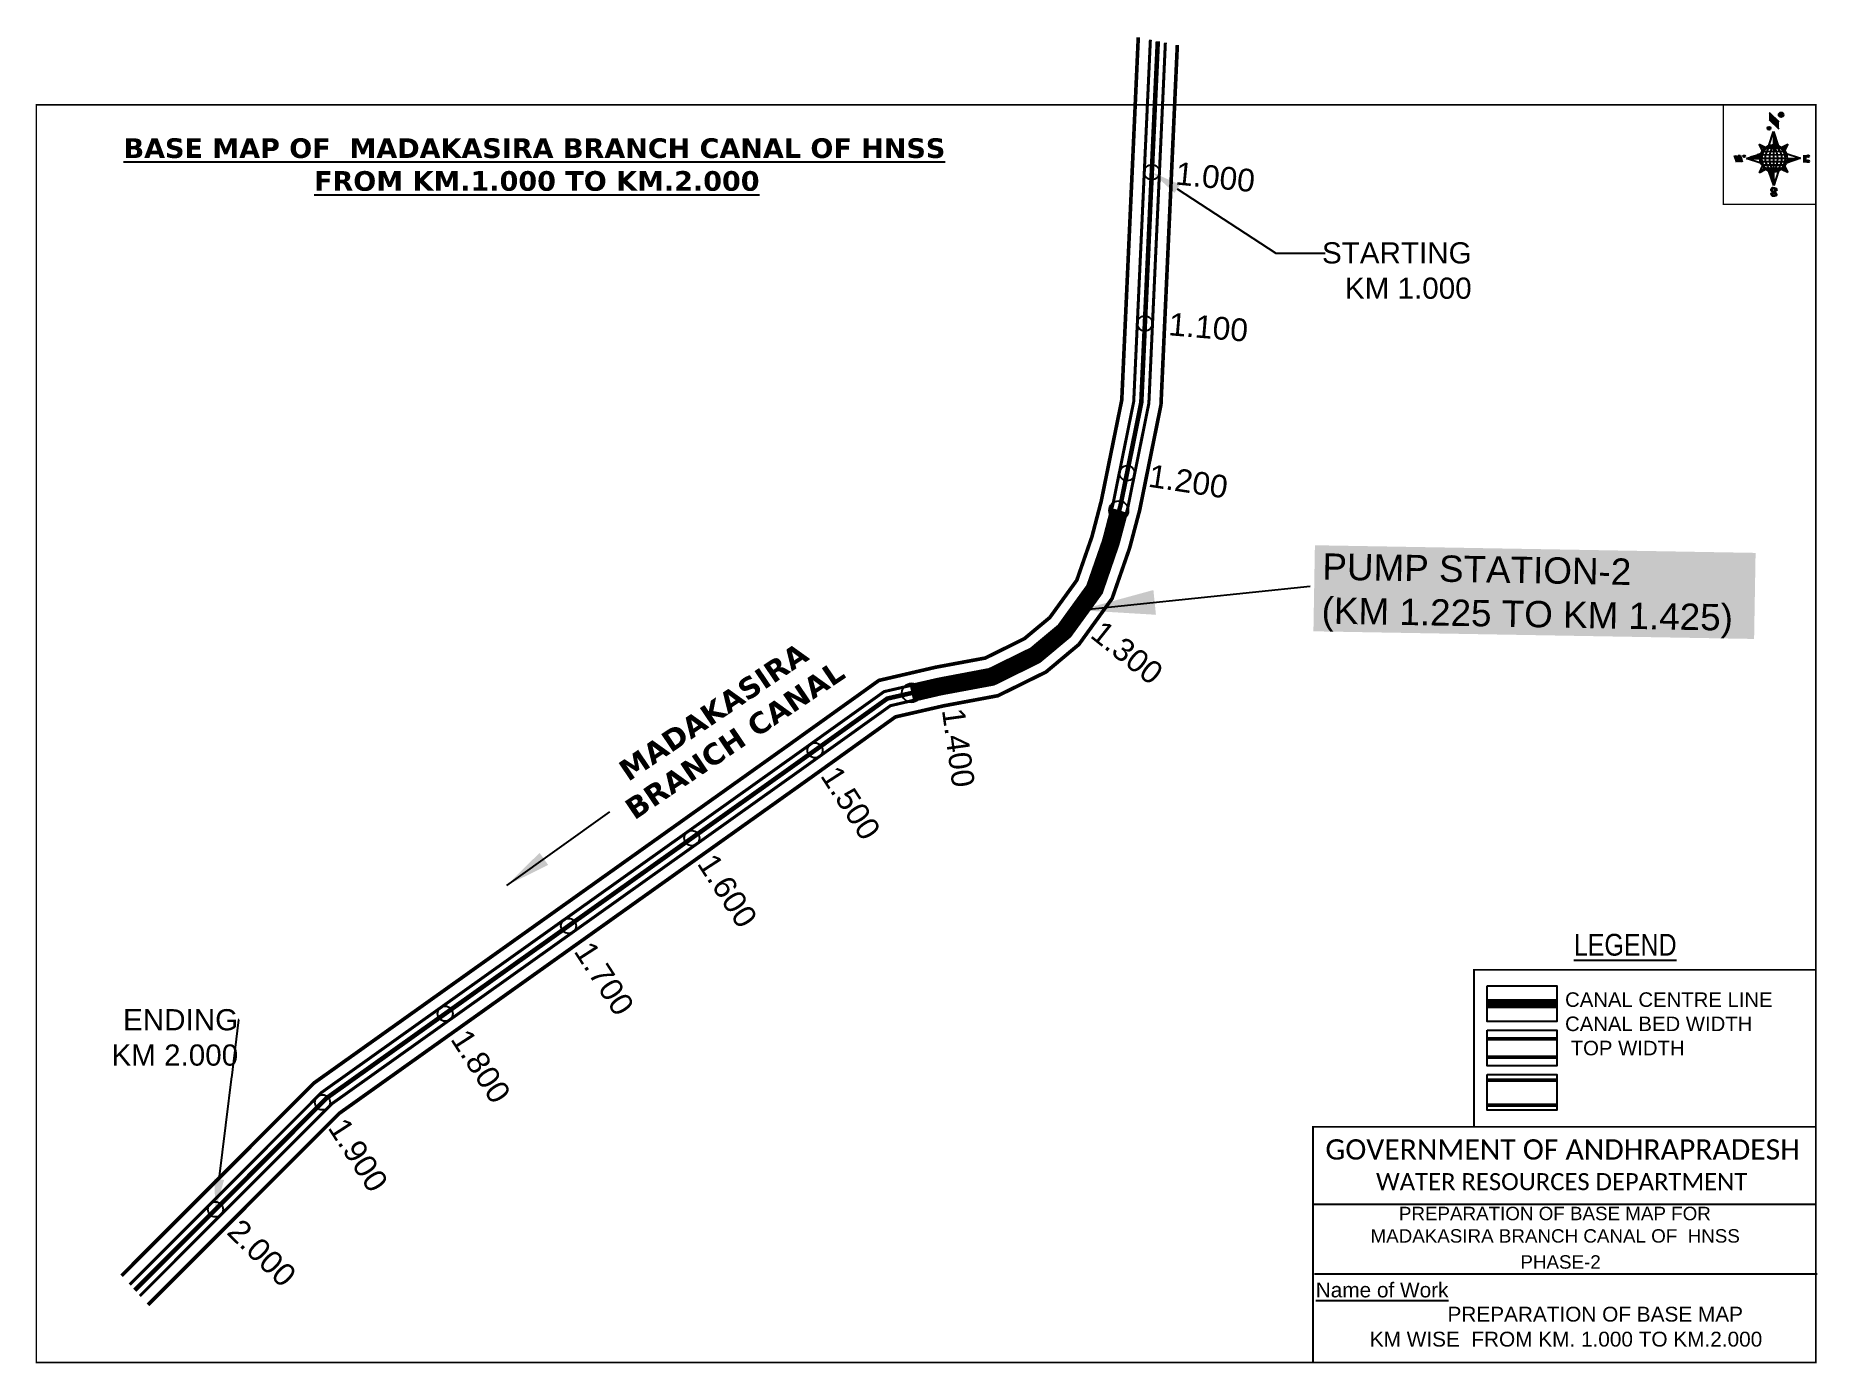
# Model space of a CAD drawing. Header units: inches. Extents: x 776510 to 777687, y 1575170 to 1576047.
import ezdxf
from ezdxf import colors
from ezdxf.entities.mleader import LeaderData, LeaderLine
from ezdxf.enums import TextEntityAlignment as Align
from ezdxf.math import Vec2, Vec3

# ---------------------------------------------------------------- set-up
doc = ezdxf.new("R2010")
doc.units = ezdxf.units.IN
doc.header["$MEASUREMENT"] = 0
doc.header["$PDMODE"] = 32
doc.header["$PDSIZE"] = 10
doc.linetypes.add('HIDDEN2', pattern=[0.1875, 0.125, -0.0625])
for name, color, linetype in [('AQUADUCT', 1, 'Continuous'), ('bord', 1, 'Continuous'), ('CANAL1', 242, 'Continuous'), ('CSMark', 72, 'Continuous'), ('DCBMS', 232, 'Continuous'), ('PAGE', 7, 'Continuous'), ('STRUCTURE', 5, 'Continuous'), ('TEXT', 6, 'Continuous'), ('VILLAGE STONES', 1, 'Continuous')]:
    doc.layers.add(name, color=color, linetype=linetype)
doc.styles.add('ARIALN', font='ARIALN_1.TTF')
doc.styles.get("Standard").update_dxf_attribs({"font": 'ARIAL_1.TTF'})
doc.dimstyles.get("Standard").update_dxf_attribs({"dimtxt": 0.18, "dimasz": 0.18, "dimexe": 0.18, "dimexo": 0.0625, "dimgap": 0.09, "dimtad": 0, "dimtih": 1, "dimtoh": 1, "dimdec": 4, "dimzin": 0, "dimdsep": 46, "dimtxsty": 'Standard', "dimcen": 0.09, "dimadec": 0, "dimazin": 0, "dimtfac": 1, "dimtdec": 4, "dimtofl": 0, "dimtmove": 0, "dimatfit": 3, "dimfxl": 0, "dimtolj": 1, "dimtzin": 0, "dimarcsym": 0})
pattern_1 = [(267.297113149, (-8720374.938, 50637915.138), (10.5367255337, -0.497431438), [])]
pattern_2 = [(357.297113149, (-8720374.938, 50637915.138), (0.497431438, 10.5367255337), [])]

# ---------------------------------------------------------------- blocks, each defined once
blk = doc.blocks.new('*X11')
at = {"color": 0, "linetype": 'Continuous'}
for p, q in [((6321.6, 240.5), (6322.3, 241.2)), ((6321.6, 240.3), (6322.3, 241)), ((6321.6, 240.1), (6322.3, 240.8)), ((6321.6, 239.9), (6322.4, 240.7)), ((6321.6, 239.8), (6322.4, 240.6)), ((6321.6, 239.6), (6322.5, 240.5)), ((6321.6, 239.4), (6322.5, 240.3)), ((6321.6, 239.2), (6322.6, 240.2)), ((6321.7, 239.1), (6322.6, 240.1)), ((6321.8, 240.8), (6322.4, 241.4)), ((6321.8, 239), (6322.7, 240)), ((6321.8, 239), (6322.8, 239.9)), ((6321.9, 238.9), (6322.9, 239.8)), ((6322, 238.8), (6323, 239.7)), ((6322.1, 241.3), (6322.4, 241.6)), ((6322.1, 238.7), (6323.1, 239.6)), ((6322.2, 238.6), (6323.1, 239.6)), ((6322.3, 238.5), (6323.2, 239.5)), ((6322.4, 238.5), (6323.3, 239.4)), ((6322.5, 238.4), (6323.4, 239.3)), ((6322.7, 238.4), (6323.6, 239.3)), ((6322.8, 238.3), (6323.7, 239.2)), ((6322.9, 238.3), (6323.8, 239.1)), ((6323.1, 238.2), (6323.9, 239.1)), ((6323.2, 238.2), (6324, 239)), ((6323.3, 238.2), (6324.2, 239)), ((6323.5, 238.1), (6324.3, 238.9)), ((6323.7, 238.1), (6324.4, 238.9)), ((6323.8, 238.1), (6324.6, 238.8)), ((6324.1, 238.2), (6324.7, 238.8)), ((6324.3, 238.3), (6324.9, 238.8)), ((6324.6, 238.3), (6325.1, 238.8)), ((6324.8, 238.4), (6325.2, 238.8)), ((6325.1, 238.5), (6325.4, 238.8)), ((6325.4, 238.6), (6325.6, 238.8))]:
    blk.add_line(p, q, dxfattribs=at)
blk = doc.blocks.new('*X10')
at = {"color": 0, "linetype": 'Continuous'}
for p, q in [((6324.4, 240.3), (6324.5, 240.4)), ((6324.6, 240.3), (6324.8, 240.5)), ((6324.7, 240.2), (6325, 240.5)), ((6324.8, 240.2), (6325.2, 240.6)), ((6325, 240.1), (6325.5, 240.6)), ((6325.1, 240.1), (6325.6, 240.6)), ((6325.2, 240), (6325.8, 240.6)), ((6325.3, 240), (6326, 240.6)), ((6325.4, 239.9), (6326.1, 240.6)), ((6325.5, 239.8), (6326.2, 240.5)), ((6325.6, 239.8), (6326.3, 240.5)), ((6325.7, 239.7), (6326.5, 240.4)), ((6325.9, 239.6), (6326.6, 240.3)), ((6326, 239.5), (6326.7, 240.3)), ((6326, 239.4), (6326.8, 240.2)), ((6326.1, 239.3), (6327, 240.2)), ((6326.2, 239.3), (6327.1, 240.1)), ((6326.3, 239.2), (6327.1, 240)), ((6326.4, 239.1), (6327.2, 239.9)), ((6326.5, 239), (6327.3, 239.8)), ((6326.5, 238.9), (6327.4, 239.7)), ((6326.6, 238.8), (6327.5, 239.6)), ((6326.7, 238.7), (6327.5, 239.5)), ((6326.8, 238.6), (6327.6, 239.4)), ((6326.8, 238.5), (6327.7, 239.3)), ((6326.8, 236.5), (6327.4, 237)), ((6326.9, 238.3), (6327.8, 239.2)), ((6326.9, 238.2), (6327.9, 239.1)), ((6326.9, 236.8), (6327.6, 237.4)), ((6327, 238.1), (6327.8, 239)), ((6327, 237.9), (6327.8, 238.8)), ((6327, 237.8), (6327.8, 238.6)), ((6327, 237.6), (6327.8, 238.4)), ((6327, 237.4), (6327.8, 238.2)), ((6327, 237.3), (6327.8, 238)), ((6327, 237.1), (6327.8, 237.9))]:
    blk.add_line(p, q, dxfattribs=at)
blk = doc.blocks.new('H')
at = {"layer": 'bord', "extrusion": (0.000427885, 0.004792, 0.999988)}
h = blk.add_hatch(dxfattribs=at)
h.set_pattern_fill('LINE', color=8, scale=84.387686, angle=-2.7029, style=0)
h.set_pattern_definition(pattern_2)
h.paths.add_polyline_path([(-492, 786, -0.090992), (-448, 775), (-486, 912)])
h = blk.add_hatch(dxfattribs=at)
h.set_pattern_fill('LINE', color=8, scale=84.387686, angle=-92.7029, style=0)
h.set_pattern_definition(pattern_1)
h.paths.add_polyline_path([(-625, 665, -0.090992), (-615, 710), (-751, 671)])
h = blk.add_hatch(dxfattribs=at)
h.set_pattern_fill('LINE', color=8, scale=84.387686, angle=-2.7029, style=0)
h.set_pattern_definition(pattern_2)
h.paths.add_polyline_path([(-504, 533, -0.090992), (-549, 543), (-510, 406)])
h = blk.add_hatch(dxfattribs=at)
h.set_pattern_fill('LINE', color=8, scale=84.387686, angle=-92.7029, style=0)
h.set_pattern_definition(pattern_1)
h.paths.add_polyline_path([(-246, 647), (-372, 653, -0.090992), (-382, 609)])
for p, q in [((-519, 1020, -1217), (-435, 927, -1216)), ((-516, 1087, -1217), (-432, 994, -1217)), ((-538, 774, -1216), (-487, 906, -1216)), ((-487, 906, -1216), (-493, 780, -1216)), ((-487, 906, -1216), (-448, 769, -1216)), ((-865, 701, -1215), (-847, 638, -1215)), ((-847, 700, -1215), (-829, 637, -1215)), ((-829, 699, -1215), (-811, 636, -1215)), ((-829, 699, -1215), (-811, 698, -1215)), ((-811, 698, -1215), (-794, 635, -1215)), ((-752, 665, -1215), (-615, 704, -1215)), ((-627, 794, -1216), (-567, 760, -1216)), ((-627, 794, -1216), (-584, 747, -1215)), ((-599, 731, -1215), (-627, 794, -1216)), ((-421, 753, -1216), (-359, 781, -1216)), ((-359, 781, -1216), (-405, 739, -1216)), ((-359, 781, -1216), (-392, 721, -1215)), ((-379, 693, -1215), (-246, 641, -1215)), ((-213, 669, -1215), (-217, 601, -1215)), ((-752, 665, -1215), (-625, 659, -1215)), ((-619, 614, -1215), (-752, 665, -1215)), ((-639, 526, -1214), (-606, 585, -1215)), ((-639, 526, -1214), (-593, 568, -1215)), ((-577, 553, -1215), (-639, 526, -1214)), ((-511, 400, -1214), (-549, 537, -1214)), ((-460, 533, -1215), (-511, 400, -1214)), ((-505, 527, -1214), (-511, 400, -1214)), ((-371, 513, -1214), (-431, 546, -1215)), ((-371, 513, -1214), (-414, 560, -1215)), ((-399, 576, -1215), (-371, 513, -1214)), ((-246, 641, -1215), (-383, 603, -1215)), ((-373, 647, -1215), (-246, 641, -1215)), ((-197, 600, -1215), (-194, 668, -1215))]:
    blk.add_line(p, q, dxfattribs=at)
at = {"layer": 'bord', "color": 8, "linetype": 'ByBlock', "extrusion": (0.000427885, 0.004792, 0.999988)}
for p, q in [((-375, 679, -1215), (-620, 691, -1215)), ((-386, 711, -1215), (-605, 722, -1215)), ((-411, 744, -1216), (-578, 752, -1216)), ((-493, 780, -1216), (-505, 527, -1214)), ((-373, 647, -1215), (-625, 659, -1215)), ((-378, 616, -1215), (-623, 628, -1215)), ((-392, 585, -1215), (-611, 595, -1215)), ((-420, 555, -1215), (-587, 562, -1215))]:
    blk.add_line(p, q, dxfattribs=at)
at = {"layer": 'bord', "extrusion": (0.000427885, 0.004792, 0.999988), "elevation": -1212}
for points, const_width in [([(-522, 960), (-516, 1093)], 1.61), ([(-434, 933), (-428, 1066)], 1.61), ([(-870, 707), (-846, 706)], 0.642), ([(-829, 643), (-821, 678)], 0.642), ([(-793, 641), (-782, 694)], 0.642), ([(-223, 676), (-174, 673)], 0.706), ([(-829, 643), (-855, 644)], 0.642), ([(-811, 642), (-784, 641)], 0.642), ([(-177, 605), (-226, 607)], 0.706), ([(-195, 645), (-185, 644)], 0.706)]:
    blk.add_lwpolyline(points, dxfattribs=dict(at, const_width=const_width))
for points, const_width in [([(-414, 1073, 1), (-398, 1058, 1)], 22.3), ([(-530, 950, 1), (-520, 939, 1)], 14.8), ([(-776, 697, 1), (-769, 690, 1)], 8.9), ([(-180, 618, 1), (-173, 611, 1)], 9.79), ([(-178, 667, 1), (-171, 660, 1)], 9.79), ([(-490, 362, 1), (-498, 369, 1)], 11.1), ([(-525, 322, 1), (-533, 329, 1)], 11.1)]:
    blk.add_lwpolyline(points, format="xyb", close=True, dxfattribs=dict(at, const_width=const_width))
for points in [[(-537, 317), (-531, 310), (-520, 307), (-505, 307), (-494, 310), (-486, 318), (-487, 326), (-491, 333), (-494, 336), (-503, 341), (-522, 347), (-530, 352), (-534, 355), (-537, 363), (-537, 373), (-530, 381), (-520, 384), (-504, 384), (-493, 380), (-487, 373)], [(-522, 348), (-526, 354), (-528, 361), (-528, 371), (-526, 375), (-521, 381), (-515, 384)], [(-505, 307), (-499, 312), (-497, 319), (-497, 327), (-501, 335), (-509, 343)]]:
    blk.add_lwpolyline(points, dxfattribs=at)
at = {"layer": 'bord', "extrusion": (0.000427885, 0.004792, 0.999988)}
for centre, radius in [((-406, 1065, -1212), 22.3), ((-525, 944, -1212), 14.8), ((-773, 694, -1212), 8.9), ((-498, 659, -1212), 127), ((-177, 615, -1212), 9.79), ((-174, 663, -1212), 9.79), ((-494, 365, -1212), 11.1), ((-529, 325, -1212), 11.1)]:
    blk.add_circle(centre, radius, dxfattribs=at)
at = {"layer": 'bord', "color": 8, "linetype": 'ByBlock', "extrusion": (0.000427885, 0.004792, 0.999988)}
for centre, radius, start, end in [((-482, 658, -1212), 128, 94.9254, 259.6691), ((-437, 656, -1212), 141, 113.2864, 241.308), ((-316, 651, -1212), 222, 142.5892, 212.0053), ((-560, 662, -1212), 141, 293.2864, 61.308), ((-681, 668, -1212), 222, 322.5892, 32.0053), ((-515, 660, -1212), 128, 274.9254, 79.6691)]:
    blk.add_arc(centre, radius, start, end, dxfattribs=at)
at = {"layer": 'bord', "extrusion": (0.000427885, 0.004792, 0.999988)}
for points in [[(-516, 1093, -1212), (-431, 1000, -1212), (-519, 1026, -1212), (-434, 933, -1212)], [(-864, 707, -1212), (-846, 706, -1212), (-846, 644, -1212), (-829, 643, -1212)], [(-829, 705, -1212), (-811, 704, -1212), (-811, 642, -1212), (-793, 641, -1212)], [(-193, 674, -1212), (-197, 606, -1212), (-213, 675, -1212), (-216, 607, -1212)]]:
    blk.add_solid(points, dxfattribs=at)
at = {"layer": 'bord', "extrusion": (0.000427885, 0.004792, 0.999988), "xscale": 7.977342409717546, "yscale": 7.977342408231451, "zscale": 7.977342408476333, "rotation": 138.0840426661453}
for name, p in [('*X10', (38301, -31929, -1212)), ('*X11', (38314, -31951, -1212))]:
    blk.add_blockref(name, p, dxfattribs=at)

msp = doc.modelspace()

# ---------------------------------------------------------------- linework, layer by layer
at = {"layer": 'CANAL1', "color": 200, "const_width": 2.4}
for points in [[(777238.7, 1576045.7), (777227.8, 1575806.1), (777214.2, 1575739.1), (777208.1, 1575715.8), (777198.1, 1575687), (777180.3, 1575662.4), (777163.5, 1575648.4), (777137.7, 1575635.6), (777104.8, 1575629.5), (777067.4, 1575620.8), (777007.2, 1575577.7), (776694.3, 1575354.8), (776567.2, 1575227.5)], [(777264.5, 1576040.6), (777253.7, 1575802.9), (777239.6, 1575733.2), (777233, 1575708.3), (777221.4, 1575674.9), (777199.5, 1575644.6), (777177.8, 1575626.4), (777146, 1575610.7), (777110.1, 1575604), (777078.3, 1575596.7), (777022.3, 1575556.5), (776711.2, 1575334.9), (776584.6, 1575208.2)]]:
    msp.add_lwpolyline(points, dxfattribs=at)
at = {"layer": 'CANAL1', "color": 5, "const_width": 2}
for points in [[(777246.7, 1576044.1), (777235.7, 1575805.1), (777222, 1575737.3), (777215.8, 1575713.5), (777205.3, 1575683.3), (777186.2, 1575656.9), (777167.9, 1575641.6), (777140.2, 1575628), (777106.4, 1575621.6), (777070.8, 1575613.4), (777011.8, 1575571.2), (776699.5, 1575348.7), (776572.6, 1575221.6)], [(777256.6, 1576042.2), (777245.7, 1575803.9), (777231.8, 1575735), (777225.3, 1575710.6), (777214.3, 1575678.6), (777193.6, 1575650.1), (777173.4, 1575633.2), (777143.4, 1575618.4), (777108.5, 1575611.9), (777075, 1575604.1), (777017.6, 1575563), (776706, 1575341), (776579.3, 1575214.1)]]:
    msp.add_lwpolyline(points, dxfattribs=at)
at = {"layer": 'CANAL1', "color": 1, "linetype": 'HIDDEN2', "ltscale": 100, "const_width": 3}
msp.add_lwpolyline([(777251.6, 1576043.1), (777240.7, 1575804.5), (777226.9, 1575736.1), (777220.5, 1575712.1), (777209.8, 1575681), (777189.9, 1575653.5), (777170.6, 1575637.4), (777141.8, 1575623.2), (777107.5, 1575616.7), (777072.9, 1575608.8), (777014.7, 1575567.1), (776702.7, 1575344.9), (776575.9, 1575217.8)], dxfattribs=at)
msp.add_lwpolyline([(777251.6, 1576043.1), (777240.7, 1575804.5), (777226.9, 1575736.1), (777220.5, 1575712.1), (777209.8, 1575681), (777189.9, 1575653.5), (777170.6, 1575637.4), (777141.8, 1575623.2), (777107.5, 1575616.7), (777072.9, 1575608.8), (777014.7, 1575567.1), (776702.7, 1575344.9), (776575.9, 1575217.8)], dxfattribs=at)
at = {"layer": 'CANAL1', "color": 96, "const_width": 10}
msp.add_lwpolyline([(777088.9, 1575612.4), (777113.3, 1575617.8), (777141.8, 1575623.2), (777170.6, 1575637.4), (777189.9, 1575653.5), (777198, 1575664.6), (777209.8, 1575681), (777226.1, 1575733.2)], dxfattribs=at)
at = {"layer": 'CANAL1', "color": 1, "linetype": 'HIDDEN2', "ltscale": 100, "const_width": 6, "elevation": -0.4}
msp.add_lwpolyline([(777515.2, 1575407.2), (777469.2, 1575407.2)], dxfattribs=at)
at = {"layer": 'CANAL1', "color": 5, "const_width": 2.4, "elevation": -0.4}
for points in [[(777515.2, 1575383.9), (777469.2, 1575383.9)], [(777515.2, 1575371.9), (777469.2, 1575371.9)]]:
    msp.add_lwpolyline(points, dxfattribs=at)
at = {"layer": 'CANAL1', "color": 200, "const_width": 2.4, "elevation": -0.4}
for points in [[(777515.2, 1575356.7), (777469.2, 1575356.7)], [(777515.2, 1575340.2), (777469.2, 1575340.2)]]:
    msp.add_lwpolyline(points, dxfattribs=at)
at = {"layer": 'CANAL1', "color": 3}
for centre in [(777225.8, 1575733.1), (777088.9, 1575612.6)]:
    msp.add_circle(centre, 6.32, dxfattribs=at)
at = {"layer": 'CSMark', "color": 3}
for p in [(777247.7, 1575956.6), (777243.1, 1575856.7), (777231.3, 1575757.7), (777198, 1575664.6), (777113.3, 1575617.8), (777025.2, 1575574.6), (776943.8, 1575516.6), (776862.4, 1575458.6), (776780.9, 1575400.6), (776699.9, 1575342), (776629.2, 1575271.3)]:
    msp.add_point(p, dxfattribs=at)
at = {"layer": 'PAGE', "const_width": 1}
msp.add_lwpolyline([(776510.9, 1575170.1), (777686.2, 1575170.1), (777686.2, 1576001.1), (776510.9, 1576001.1), (776510.9, 1575170.1)], dxfattribs=at)
at = {"layer": 'PAGE'}
for points, const_width in [([(777686.2, 1576001.1), (777625.1, 1576001.1), (777625.1, 1575935.4), (777686.2, 1575935.4)], 1), ([(777460.4, 1575429.6), (777686.2, 1575429.6), (777686.2, 1575325.8), (777460.4, 1575325.8)], 1.2), ([(777354.1, 1575325.8), (777686.2, 1575325.8), (777686.2, 1575170.1), (777354.1, 1575170.1)], 1.2)]:
    msp.add_lwpolyline(points, close=True, dxfattribs=dict(at, const_width=const_width))
at = {"layer": 'PAGE', "elevation": -0.4}
for points in [[(777469.2, 1575418.9), (777515.2, 1575418.9), (777515.2, 1575395.4), (777469.2, 1575395.4)], [(777469.2, 1575389.6), (777515.2, 1575389.6), (777515.2, 1575366.1), (777469.2, 1575366.1)], [(777469.2, 1575360.4), (777515.2, 1575360.4), (777515.2, 1575336.9), (777469.2, 1575336.9)]]:
    msp.add_lwpolyline(points, close=True, dxfattribs=at)
at = {"layer": 'PAGE'}
for points in [[(777354.1, 1575274.8), (777686.2, 1575274.8)], [(777355.1, 1575228.8), (777687.2, 1575228.8)]]:
    msp.add_lwpolyline(points, dxfattribs=at)

# ---------------------------------------------------------------- block references
at = {"layer": 'AQUADUCT', "color": 1, "xscale": 0.0703495379661093, "yscale": 0.07034953800030053, "zscale": 0.07034953795990817, "rotation": 3.078330607406165}
msp.add_blockref('H', (777695.8, 1575921.7, 85.4), dxfattribs=at)

# ---------------------------------------------------------------- texts
at = {"layer": 'CANAL1', "insert": (776869.6, 1575548.7), "char_height": 14, "width": 205.129, "attachment_point": 1, "rotation": 34.0818}
msp.add_mtext('\\pi29.504;{\\fVerdana|b1|i0|c0|p34;MADAKASIRA \\P\\pi18.635;BRANCH CANAL}', dxfattribs=at)
at = {"layer": 'CSMark', "color": 1}
for s, rotation, p in [('1.000', 354.3212, (777263.5, 1575956)), ('1.100', 355.1899, (777258.9, 1575856.4)), ('1.200', 351.2635, (777245.8, 1575756.3)), ('1.300', 321.402, (777210.9, 1575655.6)), ('1.400', 277.7924, (777116.4, 1575602.3)), ('1.500', 302.8833, (777034.6, 1575561.9)), ('1.600', 302.8833, (776953.2, 1575503.9)), ('1.700', 302.8833, (776871.8, 1575445.9)), ('1.800', 302.8833, (776790.3, 1575387.9)), ('1.900', 302.8833, (776709.3, 1575329.3)), ('2.000', 315.5646, (776641.2, 1575260.9))]:
    msp.add_text(s, height=15, rotation=rotation, dxfattribs=at).set_placement(p, align=Align.MIDDLE_LEFT)
at = {"layer": 'PAGE', "extrusion": (0.000201441, 0.004807, 0.999988), "style": 'ARIALN'}
msp.add_text('%%ULEGEND', height=14.4, rotation=359.9999, dxfattribs=at).set_placement((777560.3, 1575427.2, 7729.5), align=Align.MIDDLE)
at = {"layer": 'PAGE', "extrusion": (0.000201441, 0.004807, 0.999988)}
for s, height, p in [('PHASE-2', 8.88, (777517.6, 1575217.6, 7728.5)), ('PREPARATION OF BASE MAP', 9.822, (777540.5, 1575183.1, 7727.3)), ('KM WISE  FROM KM. 1.000 TO KM.2.000', 9.822, (777521.2, 1575166.6, 7727.3))]:
    msp.add_text(s, height=height, rotation=359.9999, dxfattribs=at).set_placement(p, align=Align.MIDDLE_CENTER)
msp.add_text('%%UName of Work', height=9.822, rotation=359.9999, dxfattribs=at).set_placement((777355.9, 1575194.2, 7727.2))
at = {"layer": 'PAGE', "extrusion": (0.000201441, 0.004807, 0.999988), "attachment_point": 1, "text_direction": (1, -1e-06, -0.000201)}
for s, insert, char_height, width in [('CANAL CENTRE LINE CANAL BED WIDTH {\\H2.3732x; }\\P TOP WIDTH{\\H1.9155x; }', (777520.6, 1575414.7, -0.4), 9.6, 168.926), ('\\pi3.5885;{\\fCalibri|b0|i0|c0|p34;\\H1.3333x;GOVERNMENT OF ANDHRAPRADESH\\P\\pi37.073;\\H0.83998x;WATER RESOURCES DEPARTMENT}', (777358.7, 1575317.6, -1.3), 10.059, 321.276), ('\\pi151.83;PREPARATION OF BASE MAP FOR \\P\\pi133.1;MADAKASIRA BRANCH CANAL OF  HNSS ', (777259, 1575273), 8.878, 508.592)]:
    msp.add_mtext(s, dxfattribs=dict(at, insert=insert, char_height=char_height, width=width))
at = {"layer": 'STRUCTURE', "color": 5, "insert": (777360.5, 1575704.8), "char_height": 17.409, "width": 280.662, "attachment_point": 1, "rotation": 359.0074, "bg_fill": 1, "box_fill_scale": 1.3, "bg_fill_color": 7, "bg_fill_true_color": 16777215, "bg_fill_transparency": 4390977}
msp.add_mtext('{\\C1;PUMP STATION-2\\P(KM 1.225 TO KM 1.425)}', dxfattribs=at)
at = {"layer": 'TEXT', "color": 1, "insert": (776563.3, 1575979), "char_height": 13, "width": 551.861, "attachment_point": 1}
msp.add_mtext('\\pi5.2048;{\\fVerdana|b1|i0|c0|p34;\\LBASE MAP OF  MADAKASIRA BRANCH CANAL OF HNSS\\P\\pi131.01;FROM KM.1.000 TO KM.2.000}', dxfattribs=at)

# ---------------------------------------------------------------- leaders
at = {"layer": 'CANAL1'}
msp.add_leader([(776821.7, 1575485.4), (776889.6, 1575534)], dimstyle='Standard', override={"dimasz": 30, "dimgap": 0.09, "dimtad": 0}, dxfattribs=at)
at = {"layer": 'VILLAGE STONES', "color": 5}
msp.add_leader([(777199.8, 1575667.2), (777352.2, 1575683)], dimstyle='Standard', override={"dimasz": 50, "dimtfill": 2, "dimtfillclr": 5}, dxfattribs=at)

# ---------------------------------------------------------------- next in the draw order: leaders
at = {"layer": 'DCBMS', "color": 5}
ml = msp.add_multileader_mtext('Standard', dxfattribs=at)
ml.set_content('STARTING \\PKM 1.000', color=5)
ml.set_leader_properties()
ml.build(insert=Vec2(0, 0))
ml.multileader.update_dxf_attribs({"dogleg_length": 0.36, "arrow_head_size": 20})
ctx = ml.context
ctx.base_point, ctx.char_height, ctx.arrow_head_size, ctx.landing_gap_size, ctx.plane_origin = Vec3(777362.1, 1575903.1), 14, 20, 0.09, Vec3(777521.3, 1576170.3)
ctx.text_align_type = 2
notes = []
notes.append((ctx, [(1, (1, 1, 0), (777329.5, 1575903.1), (1, 0), 32.6, [(0, [(777247.7, 1575956.6)], 0, [])])]))
ctx.mtext.insert, ctx.mtext.width, ctx.mtext.alignment, ctx.mtext.flow_direction = Vec3(777458.9, 1575910.3), 109.049, 3, 5
ctx.mtext.has_bg_fill, ctx.mtext.bg_color, ctx.mtext.bg_scale_factor, ctx.mtext.bg_transparency, ctx.mtext.use_window_bg_color = 1, -1027028792, 1.5, 0, 1
ml = msp.add_multileader_mtext('Standard', dxfattribs=at)
ml.set_content('ENDING \\PKM 2.000', color=5)
ml.set_leader_properties()
ml.build(insert=Vec2(0, 0))
ml.multileader.update_dxf_attribs({"dogleg_length": 0.36, "arrow_head_size": 20})
ctx = ml.context
ctx.base_point, ctx.char_height, ctx.arrow_head_size, ctx.landing_gap_size, ctx.plane_origin = Vec3(776562.7, 1575396.5), 14, 20, 0.09, Vec3(776684.6, 1575608.8)
ctx.text_align_type = 2
notes.append((ctx, [(0, (1, 1, 0), (776644.6, 1575396.5), (-1, 0), 0.36, [(0, [(776629.2, 1575271.3)], 0, [])])]))
ctx.mtext.insert, ctx.mtext.width, ctx.mtext.alignment, ctx.mtext.flow_direction = Vec3(776644.2, 1575403.6), 109.049, 3, 5
ctx.mtext.has_bg_fill, ctx.mtext.bg_color, ctx.mtext.bg_scale_factor, ctx.mtext.bg_transparency, ctx.mtext.use_window_bg_color = 1, -1027028792, 1.5, 0, 1
for ctx, leaders in notes:
    for number, flags, end, landing, length, lines in leaders:
        leader = LeaderData()
        leader.index, (leader.has_last_leader_line, leader.has_dogleg_vector, leader.attachment_direction) = number, flags
        leader.last_leader_point, leader.dogleg_vector, leader.dogleg_length = Vec3(end), Vec3(landing), length
        for number, points, colour, breaks in lines:
            line = LeaderLine()
            line.index, line.vertices, line.color, line.breaks = number, Vec3.list(points), colors.encode_raw_color(colour), breaks
            leader.lines.append(line)
        ctx.leaders.append(leader)

doc.saveas('drawing.dxf')
